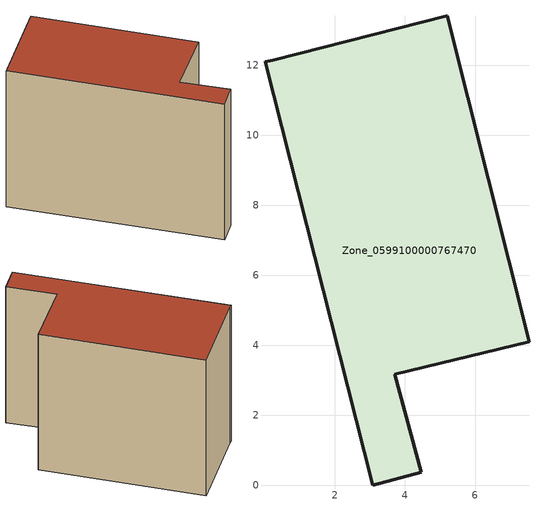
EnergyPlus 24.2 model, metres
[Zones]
Zone_0599100000767470
 floor ground (C_G): 3.71,3.17 4.46,0.37 3.08,0 0,12.09 0.22,12.14 5.21,13.41 7.54,4.1 z0
 wall outside (C_F): 0,12.09 3.08,0 4.46,0.37 3.71,3.17 7.54,4.1 5.21,13.41 0.22,12.14 0,12.09 z0:9.2
 roof outside (C_R): 0.22,12.14 0,12.09 3.08,0 4.46,0.37 3.71,3.17 7.54,4.1 5.21,13.41 z9.2
[BUILDING]
Pand.0599100000767470: North Axis=0; Terrain=City; Loads Convergence Tolerance Value=0.04; Temperature Convergence Tolerance Value=0.4; Solar Distribution=FullExterior; Maximum Number of Warmup Days=25; Minimum Number of Warmup Days=1
[Site:Location]
Rotterdam.The.Hague.AP_ZH_NLD Design_Conditions: Latitude=51.96; Longitude=4.45; Time Zone=1; Elevation=-4.5
[SITE:GROUNDTEMPERATURE:BUILDINGSURFACE]
18, 18, 18, 18, 18, 18, 18, 18, 18, 18, 18, 18
[MATERIAL] Thermal Absorptance=0.9; Solar Absorptance=0.7; Visible Absorptance=0.7
Name | Roughness | Thickness | Conductivity | Density | Specific Heat
G.TI.2006-2014 | MediumSmooth | 0.15 | 0.06 | 540 | 1210
F.TI.2006-2014 | Rough | 0.3 | 0.12 | 1920 | 840
R.TI.2006-2014 | MediumRough | 0.2 | 0.08 | 1500 | 1000
[CONSTRUCTION]
C_G: G.TI.2006-2014
C_F: F.TI.2006-2014
C_R: R.TI.2006-2014
[ZONE]
Zone_0599100000767470: Type=1; Multiplier=1; Ceiling Height=Autocalculate; Volume=Autocalculate; Floor Area=autocalculate; Part of Total Floor Area=Yes
[ZONEINFILTRATION:DESIGNFLOWRATE]
Infil_Zone_0599100000767470: Zone or ZoneList or Space or SpaceList=Zone_0599100000767470; Schedule=AlwaysOn; Design Flow Rate Calculation Method=Flow/Area; Flow Rate per Floor Area=0.0015; Constant Term Coefficient=1; Temperature Term Coefficient=0; Velocity Term Coefficient=0; Velocity Squared Term Coefficient=0
[HVACTEMPLATE:ZONE:IDEALLOADSAIRSYSTEM]
Zone_0599100000767470: Maximum Heating Supply Air Temperature=50; Minimum Cooling Supply Air Temperature=13; Maximum Heating Supply Air Humidity Ratio=0.0156; Minimum Cooling Supply Air Humidity Ratio=0.0077; Heating Limit=NoLimit; Cooling Limit=NoLimit; Dehumidification Control Type=ConstantSensibleHeatRatio; Cooling Sensible Heat Ratio=0.7; Dehumidification Setpoint=60; Humidification Control Type=None; Humidification Setpoint=30; Outdoor Air Method=None; Outdoor Air Flow Rate per Person=0.00944; Outdoor Air Flow Rate per Zone Floor Area=0; Outdoor Air Flow Rate per Zone=0; Demand Controlled Ventilation Type=None; Outdoor Air Economizer Type=NoEconomizer; Heat Recovery Type=None; Sensible Heat Recovery Effectiveness=0.7; Latent Heat Recovery Effectiveness=0.65
[ZONECONTROL:THERMOSTAT]
ThermostatControl_Zone_0599100000767470: Zone or ZoneList=Zone_0599100000767470; Control Type Schedule=DualSetpointControlType; Control 1=Thermostat_Zone_0599100000767470; Temperature Difference Between Cutout And Setpoint=0
[THERMOSTATSETPOINT:DUALSETPOINT]
Thermostat_Zone_0599100000767470: Heating Setpoint Temperature Schedule=HeatingSetpoint_Zone_0599100000767470; Cooling Setpoint Temperature Schedule=CoolingSetpoint_Zone_0599100000767470
[SCHEDULE:COMPACT]
HeatingSetpoint_Zone_0599100000767470: Through: 12/31, For: AllDays, Until: 24:00, 21
CoolingSetpoint_Zone_0599100000767470: Through: 12/31, For: AllDays, Until: 24:00, 24
DualSetpointControlType: Through: 12/31, For: AllDays, Until: 24:00, 4
AlwaysOn: Through: 12/31, For: AllDays, Until: 24:00, 1
